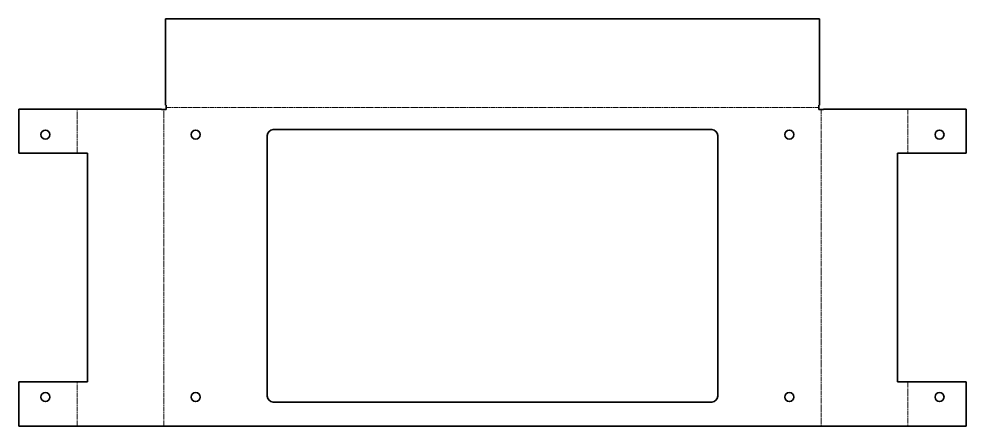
# Model space of a CAD drawing. Header units: millimetres. Extents: x 0 to 473, y 0 to 203.
import ezdxf

# ---------------------------------------------------------------- set-up
doc = ezdxf.new("R2010")
doc.units = ezdxf.units.MM
doc.linetypes.add('Chain', pattern=[13.68, 9.12, -1.14, 2.28, -1.14])
doc.layers.add('SIMUMAK Bend Centerline (ISO)', color=7, linetype='Chain', lineweight=9)
doc.layers.add('SIMUMAK Visible (ISO)', color=7, linetype='Continuous', lineweight=35)

# ---------------------------------------------------------------- blocks, each defined once
blk = doc.blocks.new('DSPY-MAQSLV-CDIS01_Sheet_2_DSPY-MAQSLV-CDIS01')
at = {"layer": 'SIMUMAK Bend Centerline (ISO)', "ltscale": 0.263158}
for p, q in [((-163, 57.5), (163, 57.5)), ((-207.39, 34.66), (-207.39, 56.66)), ((-164.13, -101.63), (-164.13, 56.37)), ((164.13, 56.37), (164.13, -101.63)), ((207.39, 56.66), (207.39, 34.66)), ((-207.39, -101.63), (-207.39, -79.63)), ((207.39, -79.63), (207.39, -101.63))]:
    blk.add_line(p, q, dxfattribs=at)
at = {"layer": 'SIMUMAK Visible (ISO)'}
for p, q in [((-163.29, 101.63), (163.29, 101.63)), ((-163.29, 58.63), (-163.29, 101.63)), ((163.29, 101.63), (163.29, 58.63)), ((-163, 58.63), (-163.29, 58.63)), ((-163, 56.37), (-163, 58.63)), ((163, 58.63), (163, 56.37)), ((163.29, 58.63), (163, 58.63)), ((-236.52, 56.66), (-165.26, 56.66)), ((-236.52, 34.66), (-236.52, 56.66)), ((-165.26, 56.66), (-165.26, 56.37)), ((-165.26, 56.37), (-163, 56.37)), ((163, 56.37), (165.26, 56.37)), ((165.26, 56.37), (165.26, 56.66)), ((165.26, 56.66), (236.52, 56.66)), ((236.52, 56.66), (236.52, 34.66)), ((-112.5, -86.63), (-112.5, 43.37)), ((-109.5, 46.37), (109.5, 46.37)), ((112.5, 43.37), (112.5, -86.63)), ((-236.52, 34.66), (-202.26, 34.66)), ((-202.26, 34.66), (-202.26, -79.63)), ((202.26, 34.66), (236.52, 34.66)), ((202.26, -79.63), (202.26, 34.66)), ((-202.26, -79.63), (-236.52, -79.63)), ((-236.52, -101.63), (-236.52, -79.63)), ((236.52, -79.63), (202.26, -79.63)), ((236.52, -79.63), (236.52, -101.63)), ((109.5, -89.63), (-109.5, -89.63)), ((236.52, -101.63), (-236.52, -101.63))]:
    blk.add_line(p, q, dxfattribs=at)
for centre in [(-223.27, 43.87), (-148.25, 43.87), (148.25, 43.87), (223.27, 43.87), (-223.27, -87.13), (-148.25, -87.13), (148.25, -87.13), (223.27, -87.13)]:
    blk.add_circle(centre, 2.25, dxfattribs=at)
for centre, start, end in [((-109.5, 43.37), 90, 180), ((109.5, 43.37), 0, 90), ((-109.5, -86.63), 180, 270), ((109.5, -86.63), 270, 0)]:
    blk.add_arc(centre, 3, start, end, dxfattribs=at)

msp = doc.modelspace()

# ---------------------------------------------------------------- block references
msp.add_blockref('DSPY-MAQSLV-CDIS01_Sheet_2_DSPY-MAQSLV-CDIS01', (236.52, 101.63))

doc.saveas('drawing.dxf')
